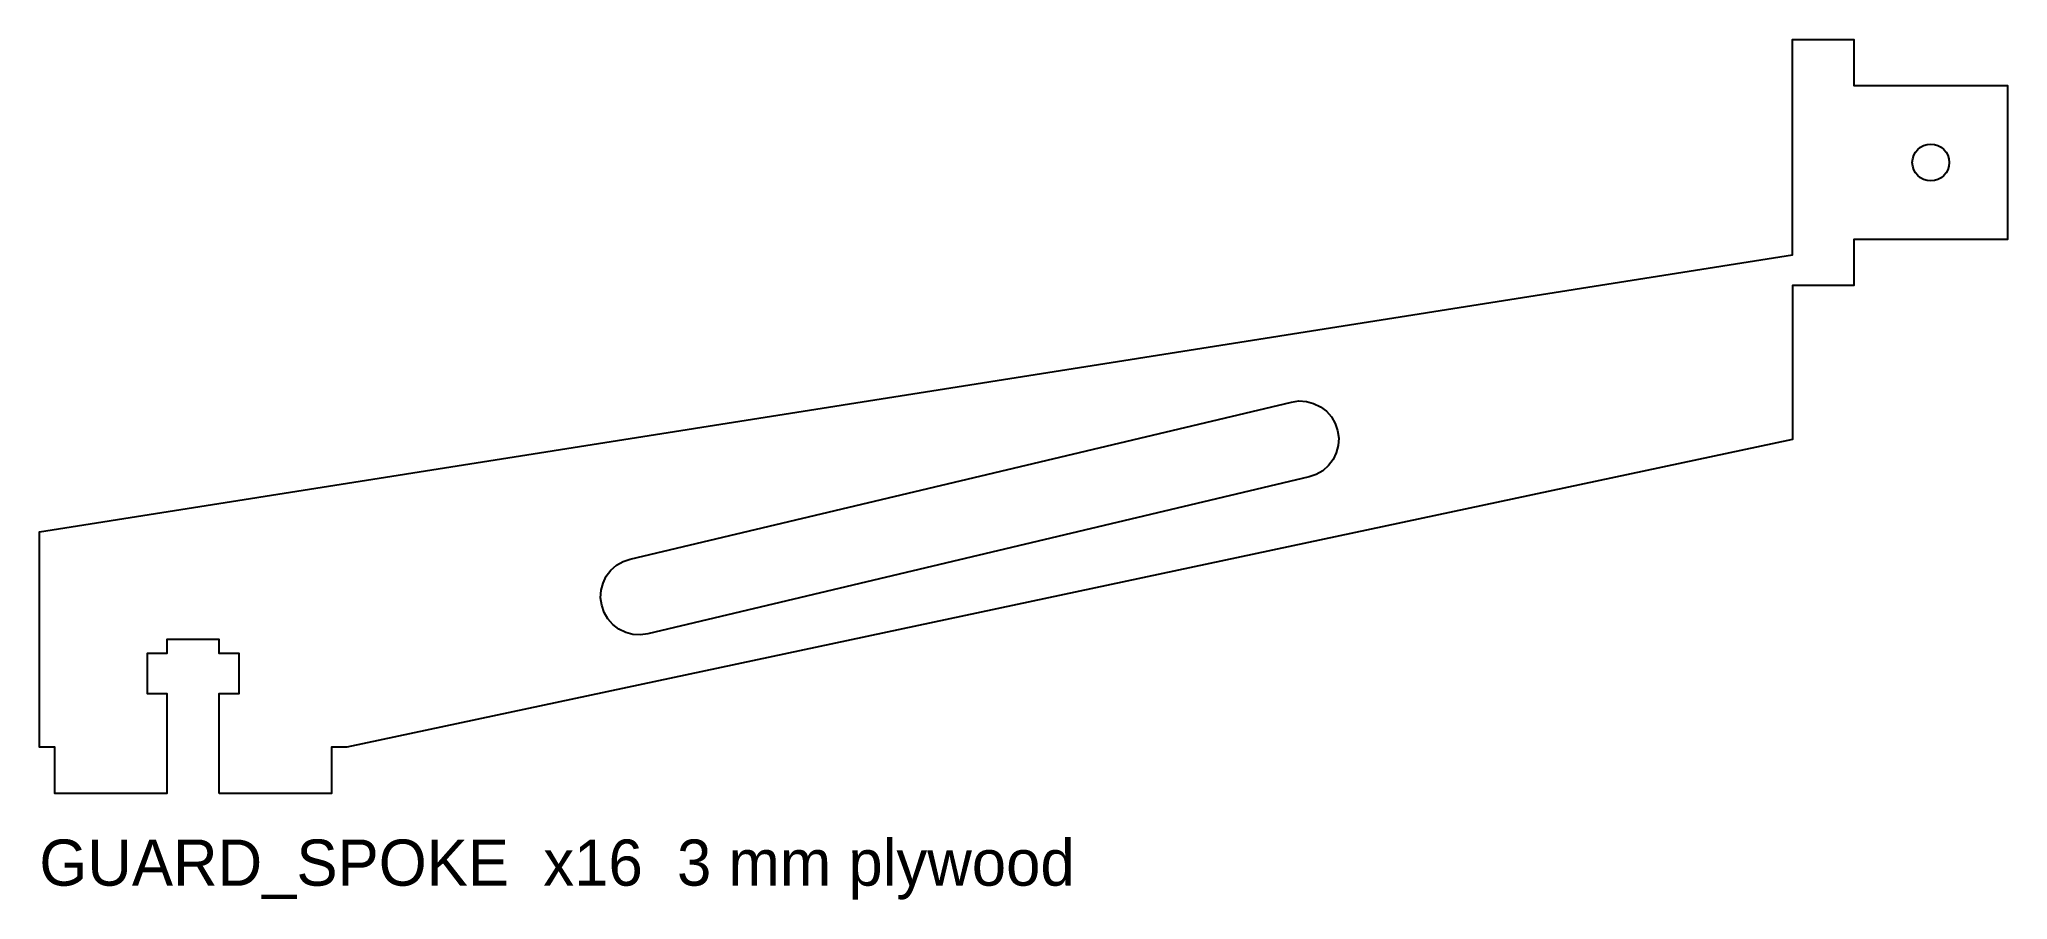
# Model space of a CAD drawing. Header units: millimetres. Extents: x 18 to 146, y 19 to 75.
import ezdxf

# ---------------------------------------------------------------- set-up
doc = ezdxf.new("R2010")
doc.units = ezdxf.units.MM
for name, color, linetype in [('CUT_INNER', 5, 'Continuous'), ('CUT_OUTER', 1, 'Continuous'), ('NOTES', 7, 'Continuous')]:
    doc.layers.add(name, color=color, linetype=linetype)

msp = doc.modelspace()

# ---------------------------------------------------------------- linework, layer by layer
at = {"layer": 'CUT_INNER'}
msp.add_lwpolyline([(99.42, 51.43), (99.91, 51.5), (100.4, 51.47), (100.87, 51.34), (101.31, 51.13), (101.7, 50.83), (102.03, 50.46), (102.27, 50.04), (102.43, 49.58), (102.5, 49.09), (102.47, 48.6), (102.34, 48.13), (102.13, 47.69), (101.83, 47.3), (101.46, 46.97), (101.04, 46.73), (100.58, 46.57), (57.58, 36.37), (57.09, 36.3), (56.6, 36.33), (56.13, 36.46), (55.69, 36.67), (55.3, 36.97), (54.97, 37.34), (54.73, 37.76), (54.57, 38.22), (54.5, 38.71), (54.53, 39.2), (54.66, 39.67), (54.87, 40.11), (55.17, 40.5), (55.54, 40.83), (55.96, 41.07), (56.42, 41.23)], close=True, dxfattribs=at)
msp.add_circle((141, 67), 1.2, dxfattribs=at)
at = {"layer": 'CUT_OUTER'}
msp.add_lwpolyline([(29.7, 26), (29.7, 32.5), (31, 32.5), (31, 35.1), (29.7, 35.1), (29.7, 36), (26.3, 36), (26.3, 35.1), (25, 35.1), (25, 32.5), (26.3, 32.5), (26.3, 26), (19, 26), (19, 29), (18, 29), (18, 43), (132, 61), (132, 75), (136, 75), (136, 72), (146, 72), (146, 62), (136, 62), (136, 59), (132, 59), (132, 49), (38, 29), (37, 29), (37, 26)], close=True, dxfattribs=at)

# ---------------------------------------------------------------- texts
at = {"layer": 'NOTES'}
msp.add_text('GUARD_SPOKE  x16  3 mm plywood', height=3, dxfattribs=at).set_placement((18, 20))

doc.saveas('drawing.dxf')
